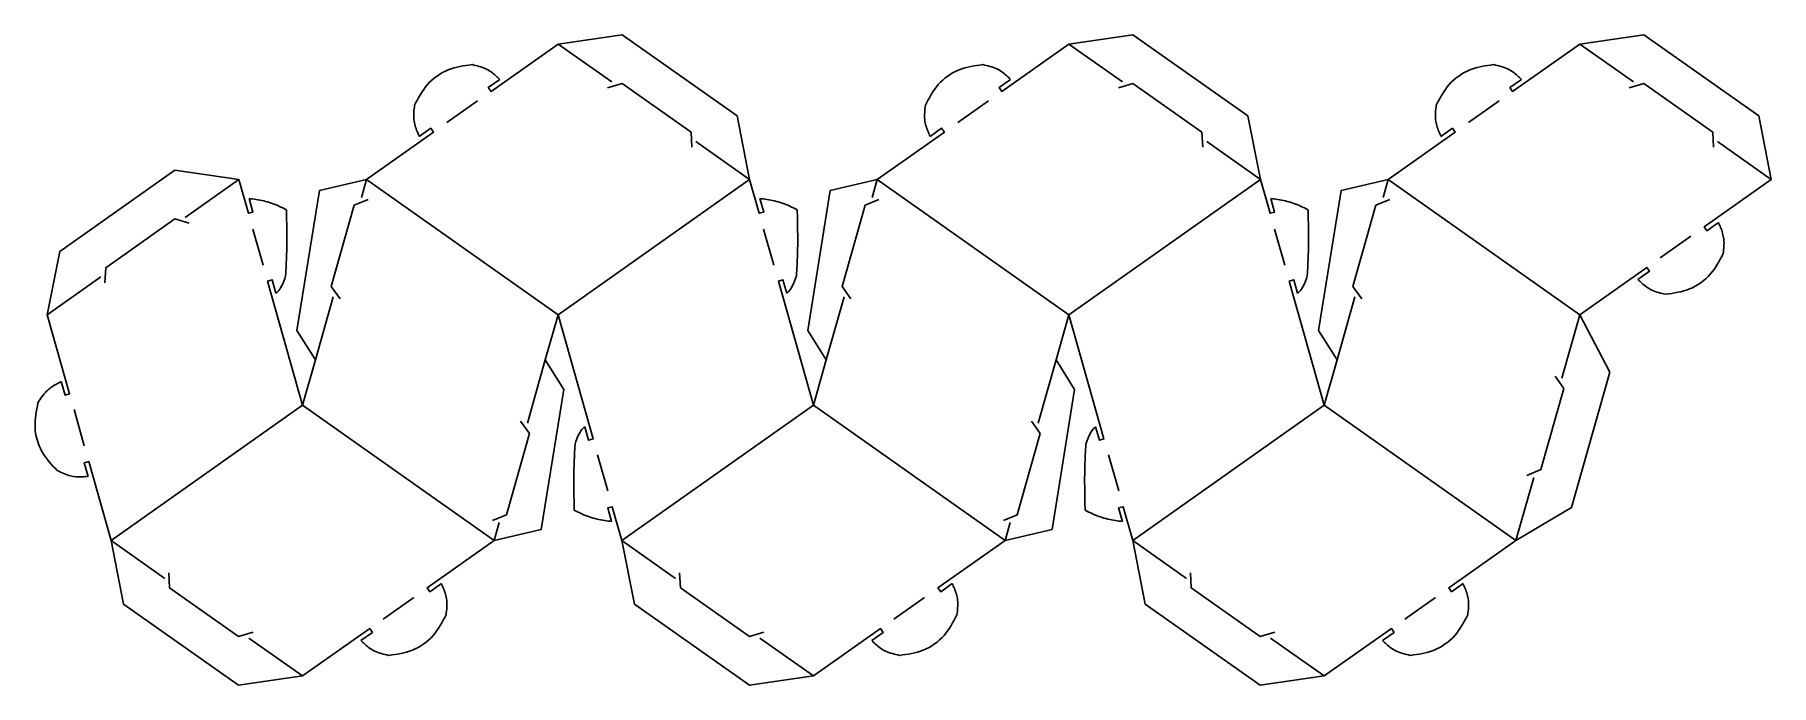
# Model space of a CAD drawing. Extents: x 42 to 251, y 217 to 295.
import ezdxf

# ---------------------------------------------------------------- set-up
doc = ezdxf.new("R2010")
doc.units = 0
doc.layers.get('0').update_dxf_attribs({"linetype": 'CONTINUOUS'})

msp = doc.modelspace()

# ---------------------------------------------------------------- linework, layer by layer
at = {"color": 5}
for points in [[(127.85077, 277.394568), (126.337924, 285.031638), (112.511809, 294.808037), (104.807244, 293.688567)], [(189.299881, 277.394568), (187.787034, 285.031638), (173.96092, 294.808037), (166.256355, 293.688567)], [(227.705181, 293.688567), (235.409746, 294.808037), (249.23586, 285.031638), (250.748707, 277.394568)], [(97.798873, 289.424318), (96.416272, 288.446687), (96.742151, 287.98582), (104.807317, 293.688673)], [(159.247925, 289.424284), (157.865315, 288.446644), (158.191194, 287.985773), (166.256428, 293.688673)], [(220.69681, 289.424318), (219.314209, 288.446687), (219.640088, 287.98582), (227.705254, 293.688673)], [(120.909763, 281.265582), (120.802722, 283.069518), (112.507051, 288.935358), (110.770611, 288.434941)], [(182.358874, 281.265582), (182.251833, 283.069518), (173.956162, 288.935358), (172.219722, 288.434941)], [(233.668547, 288.434941), (235.40499, 288.935358), (243.700658, 283.069518), (243.8077, 281.265582)], [(81.76398, 277.394807), (89.829149, 283.09766), (89.503273, 283.558527), (88.120672, 282.580895)], [(143.212902, 277.394674), (151.278136, 283.097574), (150.952256, 283.558444), (149.569644, 282.580804)], [(204.661917, 277.394807), (212.727086, 283.09766), (212.401209, 283.558527), (211.018608, 282.580895)], [(43.358387, 261.100608), (44.871228, 268.73766), (58.697312, 278.514034), (66.401857, 277.394567)], [(67.636305, 275.104076), (68.097166, 273.474665), (67.554029, 273.321045), (66.401874, 277.394572)], [(81.764149, 277.394567), (76.107804, 276.061465), (73.400158, 259.229652), (75.619314, 255.669049), (74.083105, 250.237669)], [(129.085402, 275.104123), (129.546265, 273.474709), (129.003129, 273.321089), (127.850971, 277.394623)], [(143.212975, 277.394566), (137.556646, 276.061468), (134.849009, 259.229703), (137.068156, 255.669106), (135.531953, 250.237742)], [(190.534248, 275.104056), (190.995108, 273.474646), (190.451971, 273.321026), (189.299819, 277.394549)], [(204.662086, 277.394567), (199.00574, 276.061465), (196.298095, 259.229652), (198.51725, 255.669049), (196.981041, 250.237669)], [(244.391962, 272.208449), (243.009358, 271.230799), (242.683476, 271.691668), (250.74867, 277.394624)], [(81.964372, 274.991584), (80.299286, 274.28936), (77.53411, 264.512878), (78.584713, 263.042548)], [(143.413201, 274.99159), (141.748118, 274.289368), (138.98295, 264.512912), (140.03355, 263.042588)], [(204.862309, 274.991584), (203.197223, 274.28936), (200.432046, 264.512878), (201.48265, 263.042548)], [(50.299377, 264.971613), (50.406419, 266.775544), (58.702067, 272.64137), (60.438504, 272.140954)], [(74.082904, 250.237725), (69.858337, 265.173992), (70.401476, 265.327611), (70.862337, 263.698201)], [(135.532015, 250.237725), (131.307442, 265.17402), (131.850579, 265.327639), (132.311442, 263.698227)], [(196.980841, 250.237725), (192.756279, 265.173978), (193.299416, 265.3276), (193.760276, 263.69819)], [(227.705257, 261.100464), (235.770451, 266.803419), (236.096336, 266.342553), (234.713729, 265.364901)], [(45.042884, 253.071355), (45.503753, 251.441945), (46.04689, 251.595567), (43.358494, 261.100461)], [(97.126357, 233.943622), (102.782692, 235.276699), (105.490388, 252.108458), (103.271252, 255.669061), (104.807475, 261.100419)], [(104.80732, 261.100464), (109.031947, 246.164186), (108.48881, 246.010561), (108.027941, 247.639974)], [(158.575186, 233.943622), (164.231534, 235.276702), (166.939237, 252.108506), (164.720095, 255.669117), (166.256324, 261.100492)], [(166.256428, 261.100464), (170.481044, 246.164226), (169.937907, 246.010603), (169.477041, 247.640011)], [(227.705412, 261.100419), (231.328979, 254.209647), (226.72031, 237.91557), (220.024294, 233.943622)], [(224.739996, 253.726949), (225.790591, 252.256622), (223.025389, 242.480176), (221.360303, 241.777959)], [(96.926143, 236.346598), (98.591226, 237.048815), (101.356431, 246.825261), (100.305836, 248.29559)], [(158.374969, 236.346603), (160.040058, 237.048823), (162.805268, 246.825297), (161.75467, 248.295627)], [(51.039624, 233.943619), (48.351228, 243.448514), (47.808092, 243.294892), (48.268958, 241.665482)], [(111.254018, 236.234087), (110.793152, 237.8635), (111.336288, 238.017125), (112.488458, 233.943594)], [(172.703109, 236.234155), (172.242243, 237.863565), (172.78538, 238.017187), (173.937546, 233.943667)], [(51.039624, 233.943622), (52.552408, 226.306579), (66.378387, 216.53013), (74.082924, 217.649542)], [(97.126318, 233.943676), (89.061123, 228.240721), (89.387005, 227.779852), (90.769612, 228.757501)], [(112.488562, 233.943622), (114.001355, 226.306542), (127.827402, 216.530046), (135.531976, 217.649463)], [(158.57524, 233.943543), (150.51011, 228.240634), (150.835992, 227.77977), (152.218585, 228.757411)], [(173.937391, 233.943622), (175.450184, 226.306542), (189.276231, 216.530046), (196.980804, 217.649463)], [(220.024254, 233.943676), (211.95906, 228.240721), (212.284942, 227.779852), (213.667549, 228.757501)], [(57.980569, 230.072578), (58.087599, 228.26865), (66.383185, 222.402782), (68.119622, 222.903185)], [(119.429541, 230.072561), (119.536571, 228.268622), (127.8322, 222.402726), (129.568646, 222.903128)], [(180.87837, 230.072561), (180.9854, 228.268622), (189.281029, 222.402726), (191.017474, 222.903128)], [(81.091377, 221.913954), (82.473983, 222.891605), (82.148099, 223.352471), (74.082904, 217.649517)], [(142.540431, 221.91392), (143.923024, 222.89156), (143.597145, 223.352426), (135.532015, 217.649517)], [(203.989313, 221.913954), (205.37192, 222.891605), (205.046035, 223.352471), (196.980841, 217.649517)]]:
    msp.add_lwpolyline(points, dxfattribs=at)
at = {"color": 1}
for points in [[(104.807244, 293.688567), (111.259431, 289.126247)], [(166.256355, 293.688567), (172.708542, 289.126247)], [(227.705181, 293.688567), (234.157368, 289.126247)], [(91.442182, 284.238231), (95.129116, 286.845249)], [(152.891182, 284.238154), (156.578148, 286.845193)], [(214.340118, 284.238231), (218.027052, 286.845249)], [(127.85077, 277.394568), (121.398583, 281.956888)], [(189.299881, 277.394568), (182.847694, 281.956888)], [(250.748707, 277.394568), (244.29652, 281.956888)], [(66.401857, 277.394567), (59.949687, 272.832258)], [(81.764149, 277.394567), (81.149664, 275.222015)], [(81.764138, 277.394573), (104.8073, 261.100473), (127.850745, 277.394573)], [(143.212975, 277.394566), (142.598496, 275.222021)], [(143.212947, 277.394573), (166.256391, 261.100473), (189.299836, 277.394573)], [(204.662086, 277.394567), (204.047601, 275.222015)], [(204.662038, 277.394573), (227.7052, 261.100473)], [(69.320667, 267.07497), (68.091702, 271.420066)], [(130.769769, 267.075001), (129.540802, 271.420106)], [(192.218606, 267.074956), (190.989644, 271.420048)], [(237.383489, 267.944011), (241.070438, 270.551077)], [(43.358387, 261.100608), (49.81056, 265.662917)], [(75.619314, 255.669049), (77.770005, 263.27298)], [(137.068156, 255.669106), (139.218845, 263.273016)], [(198.51725, 255.669049), (200.667942, 263.27298)], [(227.705412, 261.100419), (225.554698, 253.496517)], [(103.271252, 255.669061), (101.120538, 248.065156)], [(164.720095, 255.669117), (162.569378, 248.065195)], [(47.81355, 245.349492), (46.584568, 249.694588)], [(51.039734, 233.943639), (74.082896, 250.237739), (97.12634, 233.943639)], [(112.488543, 233.943639), (135.531987, 250.237739), (158.575149, 233.943639)], [(173.937351, 233.943639), (196.980796, 250.237739), (220.02424, 233.943639)], [(109.569625, 244.263205), (110.798607, 239.918103)], [(171.018722, 244.26325), (172.247701, 239.918162)], [(220.024294, 233.943622), (222.175008, 241.547524)], [(97.126357, 233.943622), (97.740845, 236.116166)], [(158.575186, 233.943622), (159.189677, 236.116172)], [(51.039624, 233.943622), (57.491749, 229.38128)], [(112.488562, 233.943622), (118.940718, 229.381257)], [(173.937391, 233.943622), (180.389547, 229.381257)], [(87.448085, 227.100129), (83.761137, 224.493064)], [(148.897086, 227.100052), (145.210169, 224.493008)], [(210.346022, 227.100129), (206.659074, 224.493064)], [(74.082924, 217.649542), (67.630799, 222.211884)], [(135.531976, 217.649463), (129.07982, 222.211828)], [(196.980804, 217.649463), (190.528648, 222.211828)]]:
    msp.add_lwpolyline(points, dxfattribs=at)
at = {"color": 5}
for points, knots in [([(87.548006, 286.323727), (88.002345, 287.195279), (88.934264, 288.982966), (91.491763, 290.791363), (93.487853, 291.074063), (94.461008, 291.211887)], [0, 0, 0, 0, 2.923522, 5.996592, 8.920114, 8.920114, 8.920114, 8.920114]), ([(94.461008, 291.211887), (95.034072, 291.082018), (96.089641, 290.842801), (97.143544, 290.061995), (97.646311, 289.572771), (97.798873, 289.424318)], [0, 0, 0, 0, 1.743678, 3.211815, 3.851393, 3.851393, 3.851393, 3.851393]), ([(148.996976, 286.323667), (149.451319, 287.195226), (150.383246, 288.982927), (152.940765, 290.79134), (154.936872, 291.074041), (155.910034, 291.211867)], [0, 0, 0, 0, 2.923546, 5.996641, 8.920186, 8.920186, 8.920186, 8.920186]), ([(155.910034, 291.211867), (156.483102, 291.081996), (157.53868, 290.842778), (158.59259, 290.061965), (159.095361, 289.572738), (159.247925, 289.424284)], [0, 0, 0, 0, 1.743691, 3.21184, 3.851423, 3.851423, 3.851423, 3.851423]), ([(210.445943, 286.323727), (210.900282, 287.195279), (211.832201, 288.982966), (214.389699, 290.791363), (216.38579, 291.074063), (217.358945, 291.211887)], [0, 0, 0, 0, 2.923522, 5.996592, 8.920114, 8.920114, 8.920114, 8.920114]), ([(217.358945, 291.211887), (217.932008, 291.082018), (218.987578, 290.842801), (220.04148, 290.061995), (220.544247, 289.572771), (220.69681, 289.424318)], [0, 0, 0, 0, 1.743678, 3.211815, 3.851393, 3.851393, 3.851393, 3.851393]), ([(88.120672, 282.580895), (88.031566, 282.774218), (87.737919, 283.411309), (87.353084, 284.665212), (87.479419, 285.740149), (87.548006, 286.323727)], [0, 0, 0, 0, 0.639577, 2.107715, 3.851393, 3.851393, 3.851393, 3.851393]), ([(149.569644, 282.580804), (149.480538, 282.774129), (149.186888, 283.411225), (148.802051, 284.665138), (148.928388, 285.740085), (148.996976, 286.323667)], [0, 0, 0, 0, 0.639583, 2.107732, 3.851424, 3.851424, 3.851424, 3.851424]), ([(211.018608, 282.580895), (210.929502, 282.774218), (210.635855, 283.411309), (210.251021, 284.665212), (210.377356, 285.740149), (210.445943, 286.323727)], [0, 0, 0, 0, 0.639577, 2.107715, 3.851393, 3.851393, 3.851393, 3.851393]), ([(72.129554, 273.735304), (71.534172, 274.038669), (70.376269, 274.628656), (68.817086, 274.940564), (67.915707, 275.065385), (67.636305, 275.104076)], [0, 0, 0, 0, 1.995473, 3.88081, 4.727733, 4.727733, 4.727733, 4.727733]), ([(72.030886, 265.788474), (72.082556, 266.658638), (72.189073, 268.452478), (72.192067, 271.103919), (72.149825, 272.882029), (72.129554, 273.735304)], [0, 0, 0, 0, 2.614608, 5.390002, 7.950649, 7.950649, 7.950649, 7.950649]), ([(133.578662, 273.735349), (132.983279, 274.038714), (131.825372, 274.628702), (130.266186, 274.94061), (129.364805, 275.065432), (129.085402, 275.104123)], [0, 0, 0, 0, 1.995477, 3.880819, 4.727745, 4.727745, 4.727745, 4.727745]), ([(133.479992, 265.788503), (133.531662, 266.658669), (133.638181, 268.452512), (133.641175, 271.103958), (133.598933, 272.882072), (133.578662, 273.735349)], [0, 0, 0, 0, 2.614614, 5.390014, 7.950666, 7.950666, 7.950666, 7.950666]), ([(195.027494, 273.735285), (194.432112, 274.03865), (193.274209, 274.628635), (191.715027, 274.940543), (190.813649, 275.065364), (190.534248, 275.104056)], [0, 0, 0, 0, 1.995472, 3.880807, 4.72773, 4.72773, 4.72773, 4.72773]), ([(194.928823, 265.78846), (194.980494, 266.658624), (195.087013, 268.452462), (195.090006, 271.103901), (195.047764, 272.88201), (195.027494, 273.735285)], [0, 0, 0, 0, 2.614606, 5.389999, 7.950644, 7.950644, 7.950644, 7.950644]), ([(244.964658, 268.465589), (245.033241, 269.049173), (245.15957, 270.12412), (244.774723, 271.378031), (244.48107, 272.015125), (244.391962, 272.208449)], [0, 0, 0, 0, 1.743692, 3.211842, 3.851425, 3.851425, 3.851425, 3.851425]), ([(238.051634, 263.577342), (239.024795, 263.715174), (241.0209, 263.99789), (243.578407, 265.80632), (244.510321, 267.594027), (244.964658, 268.465589)], [0, 0, 0, 0, 2.923545, 5.996641, 8.920186, 8.920186, 8.920186, 8.920186]), ([(70.862337, 263.698201), (70.932952, 263.759656), (71.20578, 263.997091), (71.663137, 264.6826), (71.889357, 265.362875), (72.030886, 265.788474)], [0, 0, 0, 0, 0.280475, 1.083632, 2.425813, 2.425813, 2.425813, 2.425813]), ([(132.311442, 263.698227), (132.382058, 263.759681), (132.654886, 263.997117), (133.112242, 264.682626), (133.338462, 265.362903), (133.479992, 265.788503)], [0, 0, 0, 0, 0.280475, 1.083632, 2.425815, 2.425815, 2.425815, 2.425815]), ([(193.760276, 263.69819), (193.830892, 263.759645), (194.10372, 263.99708), (194.561076, 264.682587), (194.787294, 265.362862), (194.928823, 265.78846)], [0, 0, 0, 0, 0.280474, 1.083631, 2.425809, 2.425809, 2.425809, 2.425809]), ([(234.713729, 265.364901), (234.866294, 265.216448), (235.369069, 264.727224), (236.422985, 263.946419), (237.478565, 263.707208), (238.051634, 263.577342)], [0, 0, 0, 0, 0.639583, 2.107732, 3.851424, 3.851424, 3.851424, 3.851424]), ([(42.24493, 250.520207), (42.558391, 251.017212), (43.135779, 251.932683), (44.223232, 252.666055), (44.852067, 252.977), (45.042884, 253.071355)], [0, 0, 0, 0, 1.743687, 3.211833, 3.851414, 3.851414, 3.851414, 3.851414]), ([(44.549269, 242.373157), (43.879, 243.092028), (42.504175, 244.566542), (41.651674, 247.580582), (42.050494, 249.55676), (42.24493, 250.520207)], [0, 0, 0, 0, 2.923536, 5.996622, 8.920157, 8.920157, 8.920157, 8.920157]), ([(108.027941, 247.639974), (107.957326, 247.578519), (107.684498, 247.341083), (107.227143, 246.655572), (107.000925, 245.975295), (106.859397, 245.549695)], [0, 0, 0, 0, 0.280475, 1.083633, 2.425815, 2.425815, 2.425815, 2.425815]), ([(169.477041, 247.640011), (169.406426, 247.578556), (169.133599, 247.34112), (168.676245, 246.655612), (168.450027, 245.975336), (168.3085, 245.549737)], [0, 0, 0, 0, 0.280474, 1.083629, 2.425809, 2.425809, 2.425809, 2.425809]), ([(106.859397, 245.549695), (106.80773, 244.679529), (106.701217, 242.885685), (106.698233, 240.234238), (106.740481, 238.456125), (106.760755, 237.602848)], [0, 0, 0, 0, 2.614614, 5.390015, 7.950666, 7.950666, 7.950666, 7.950666]), ([(168.3085, 245.549737), (168.256833, 244.679573), (168.150321, 242.885735), (168.147336, 240.234295), (168.189584, 238.456185), (168.209857, 237.60291)], [0, 0, 0, 0, 2.614607, 5.39, 7.950647, 7.950647, 7.950647, 7.950647]), ([(48.268958, 241.665482), (48.056988, 241.645911), (47.358448, 241.581417), (46.047972, 241.636551), (45.076614, 242.113969), (44.549269, 242.373157)], [0, 0, 0, 0, 0.63958, 2.107725, 3.851413, 3.851413, 3.851413, 3.851413]), ([(106.760755, 237.602848), (107.35614, 237.299484), (108.514048, 236.709501), (110.073235, 236.397597), (110.974615, 236.272777), (111.254018, 236.234087)], [0, 0, 0, 0, 1.995478, 3.880818, 4.727743, 4.727743, 4.727743, 4.727743]), ([(168.209857, 237.60291), (168.80524, 237.299547), (169.963145, 236.709566), (171.522328, 236.397663), (172.423707, 236.272845), (172.703109, 236.234155)], [0, 0, 0, 0, 1.995472, 3.880808, 4.727731, 4.727731, 4.727731, 4.727731]), ([(90.769612, 228.757501), (90.85872, 228.564177), (91.152373, 227.927083), (91.537218, 226.673173), (91.410889, 225.598225), (91.342306, 225.014642)], [0, 0, 0, 0, 0.639582, 2.107731, 3.851424, 3.851424, 3.851424, 3.851424]), ([(152.218585, 228.757411), (152.307692, 228.564089), (152.601343, 227.926999), (152.986186, 226.6731), (152.859858, 225.598161), (152.791276, 225.014582)], [0, 0, 0, 0, 0.639577, 2.107714, 3.851392, 3.851392, 3.851392, 3.851392]), ([(213.667549, 228.757501), (213.756657, 228.564177), (214.05031, 227.927083), (214.435154, 226.673173), (214.308826, 225.598225), (214.240243, 225.014642)], [0, 0, 0, 0, 0.639582, 2.107731, 3.851424, 3.851424, 3.851424, 3.851424]), ([(91.342306, 225.014642), (90.887969, 224.14308), (89.956055, 222.355372), (87.398549, 220.546942), (85.402443, 220.264227), (84.429281, 220.126395)], [0, 0, 0, 0, 2.923545, 5.996641, 8.920187, 8.920187, 8.920187, 8.920187]), ([(152.791276, 225.014582), (152.336942, 224.143028), (151.405035, 222.355335), (148.84755, 220.546919), (146.851461, 220.264206), (145.878307, 220.126375)], [0, 0, 0, 0, 2.923522, 5.996593, 8.920114, 8.920114, 8.920114, 8.920114]), ([(214.240243, 225.014642), (213.785906, 224.14308), (212.853992, 222.355372), (210.296485, 220.546942), (208.30038, 220.264227), (207.327218, 220.126395)], [0, 0, 0, 0, 2.923545, 5.996641, 8.920187, 8.920187, 8.920187, 8.920187]), ([(84.429281, 220.126395), (83.856212, 220.256261), (82.800632, 220.495472), (81.746716, 221.276277), (81.243942, 221.765501), (81.091377, 221.913954)], [0, 0, 0, 0, 1.743691, 3.211841, 3.851424, 3.851424, 3.851424, 3.851424]), ([(145.878307, 220.126375), (145.305243, 220.25624), (144.249672, 220.495449), (143.195765, 221.276248), (142.692995, 221.765468), (142.540431, 221.91392)], [0, 0, 0, 0, 1.743677, 3.211814, 3.851392, 3.851392, 3.851392, 3.851392]), ([(207.327218, 220.126395), (206.754149, 220.256261), (205.698569, 220.495472), (204.644653, 221.276277), (204.141878, 221.765501), (203.989313, 221.913954)], [0, 0, 0, 0, 1.743691, 3.211841, 3.851424, 3.851424, 3.851424, 3.851424])]:
    msp.add_open_spline(points, degree=3, knots=knots, dxfattribs=at)

doc.saveas('drawing.dxf')
